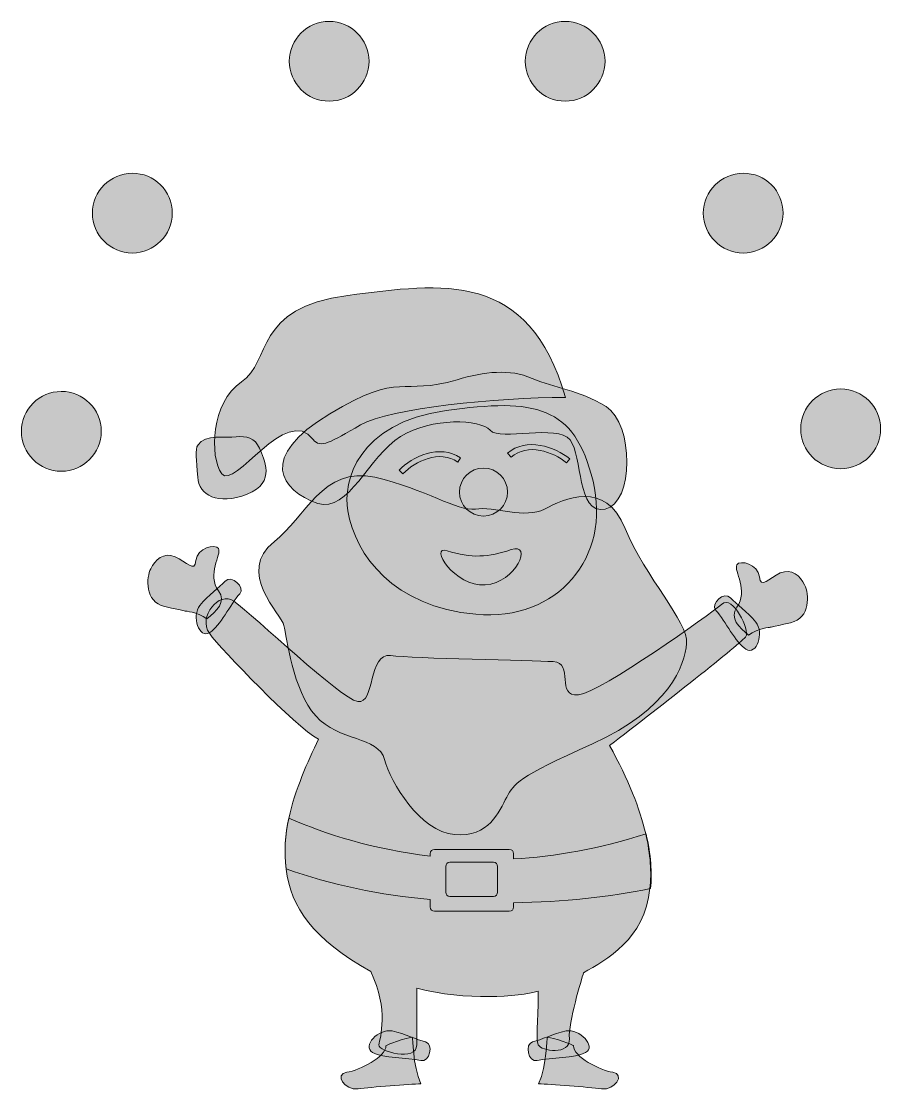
# Model space of a CAD drawing. Header units: inches. Extents: x 1.31 to 4.69, y 0.89 to 5.1.
import ezdxf

# ---------------------------------------------------------------- set-up
doc = ezdxf.new("R2010")
doc.units = ezdxf.units.IN
doc.header["$MEASUREMENT"] = 0
doc.layers.add('Calque 1', color=7, linetype='Continuous')

# ---------------------------------------------------------------- blocks, each defined once
blk = doc.blocks.new('block 5')
at = {"layer": 'Calque 1', "true_color": 0x020203}
h = blk.add_hatch(color=178, dxfattribs=at)
h.dxf.hatch_style = 2
edge = h.paths.add_edge_path()
edge.add_spline(control_points=[(2.7444, 1.0708), (2.7458, 1.0278), (2.6403, 0.9736), (2.5903, 0.9667), (2.5403, 0.9597), (2.5819, 0.8944), (2.6347, 0.9014), (2.6875, 0.9083), (2.8361, 0.9208), (2.8819, 0.9208), (2.8472, 0.9972), (2.8528, 1.1014), (2.8472, 1.1042), (2.7819, 1.0917), (2.7444, 1.0708), (2.7444, 1.0708)], knot_values=[0, 0, 0, 0, 1, 1, 1, 2, 2, 2, 3, 3, 3, 4, 4, 4, 5, 5, 5, 5], degree=3, periodic=1)
h = blk.add_hatch(color=178, dxfattribs=at)
h.dxf.hatch_style = 2
edge = h.paths.add_edge_path()
edge.add_spline(control_points=[(3.4819, 1.0708), (3.4806, 1.0278), (3.5861, 0.9736), (3.6361, 0.9667), (3.6861, 0.9583), (3.6444, 0.8944), (3.5917, 0.9014), (3.5389, 0.9083), (3.3903, 0.9208), (3.3444, 0.9208), (3.3792, 0.9972), (3.3736, 1.1014), (3.3792, 1.1042), (3.4444, 1.0917), (3.4819, 1.0708), (3.4819, 1.0708)], knot_values=[0, 0, 0, 0, 1, 1, 1, 2, 2, 2, 3, 3, 3, 4, 4, 4, 5, 5, 5, 5], degree=3, periodic=1)
at = {"layer": 'Calque 1', "lineweight": 0}
for points in [[(2.7444, 1.0708), (2.7458, 1.0278), (2.6403, 0.9736), (2.5903, 0.9667), (2.5403, 0.9597), (2.5819, 0.8944), (2.6347, 0.9014), (2.6875, 0.9083), (2.8361, 0.9208), (2.8819, 0.9208), (2.8472, 0.9972), (2.8528, 1.1014), (2.8472, 1.1042), (2.7819, 1.0917), (2.7444, 1.0708), (2.7444, 1.0708)], [(3.4819, 1.0708), (3.4806, 1.0278), (3.5861, 0.9736), (3.6361, 0.9667), (3.6861, 0.9583), (3.6444, 0.8944), (3.5917, 0.9014), (3.5389, 0.9083), (3.3903, 0.9208), (3.3444, 0.9208), (3.3792, 0.9972), (3.3736, 1.1014), (3.3792, 1.1042), (3.4444, 1.0917), (3.4819, 1.0708), (3.4819, 1.0708)]]:
    blk.add_open_spline(points, degree=3, knots=[0, 0, 0, 0, 1, 1, 1, 2, 2, 2, 3, 3, 3, 4, 4, 4, 5, 5, 5, 5], dxfattribs=at)
blk = doc.blocks.new('block 6')
at = {"layer": 'Calque 1', "true_color": 0x020203}
h = blk.add_hatch(color=178, dxfattribs=at)
h.dxf.hatch_style = 2
edge = h.paths.add_edge_path()
edge.add_spline(control_points=[(2.0861, 2.8597), (2.0389, 2.9236), (2.0986, 3.0042), (2.0861, 3.0264), (2.0736, 3.0472), (2.0014, 3.0292), (1.9972, 2.9792), (1.9931, 2.9292), (1.9597, 2.975), (1.9153, 2.9944), (1.8708, 3.0139), (1.8361, 2.9819), (1.8194, 2.9472), (1.8028, 2.9139), (1.7944, 2.8167), (1.875, 2.7986), (1.9556, 2.7806), (1.9556, 2.7806), (1.9556, 2.7806), (1.9556, 2.7806), (2, 2.7778), (2.0403, 2.75), (2.0778, 2.7792), (2.1181, 2.8181), (2.0861, 2.8597)], knot_values=[0, 0, 0, 0, 1, 1, 1, 2, 2, 2, 3, 3, 3, 4, 4, 4, 5, 5, 5, 6, 6, 6, 7, 7, 7, 8, 8, 8, 8], degree=3, periodic=1)
h = blk.add_hatch(color=178, dxfattribs=at)
h.dxf.hatch_style = 2
edge = h.paths.add_edge_path()
edge.add_spline(control_points=[(4.1236, 2.7958), (4.1708, 2.8597), (4.1111, 2.9403), (4.1236, 2.9625), (4.1361, 2.9833), (4.2083, 2.9653), (4.2125, 2.9153), (4.2167, 2.8653), (4.25, 2.9111), (4.2944, 2.9306), (4.3389, 2.95), (4.3736, 2.9181), (4.3903, 2.8833), (4.4069, 2.8486), (4.4153, 2.7528), (4.3347, 2.7347), (4.2542, 2.7167), (4.2542, 2.7167), (4.2542, 2.7167), (4.2542, 2.7167), (4.2097, 2.7139), (4.1694, 2.6861), (4.1333, 2.7153), (4.0931, 2.7528), (4.1236, 2.7958)], knot_values=[0, 0, 0, 0, 1, 1, 1, 2, 2, 2, 3, 3, 3, 4, 4, 4, 5, 5, 5, 6, 6, 6, 7, 7, 7, 8, 8, 8, 8], degree=3, periodic=1)
at = {"layer": 'Calque 1', "lineweight": 0}
for points in [[(2.0861, 2.8597), (2.0389, 2.9236), (2.0986, 3.0042), (2.0861, 3.0264), (2.0736, 3.0472), (2.0014, 3.0292), (1.9972, 2.9792), (1.9931, 2.9292), (1.9597, 2.975), (1.9153, 2.9944), (1.8708, 3.0139), (1.8361, 2.9819), (1.8194, 2.9472), (1.8028, 2.9139), (1.7944, 2.8167), (1.875, 2.7986), (1.9556, 2.7806), (1.9556, 2.7806), (1.9556, 2.7806), (1.9556, 2.7806), (2, 2.7778), (2.0403, 2.75), (2.0778, 2.7792), (2.1181, 2.8181), (2.0861, 2.8597)], [(4.1236, 2.7958), (4.1708, 2.8597), (4.1111, 2.9403), (4.1236, 2.9625), (4.1361, 2.9833), (4.2083, 2.9653), (4.2125, 2.9153), (4.2167, 2.8653), (4.25, 2.9111), (4.2944, 2.9306), (4.3389, 2.95), (4.3736, 2.9181), (4.3903, 2.8833), (4.4069, 2.8486), (4.4153, 2.7528), (4.3347, 2.7347), (4.2542, 2.7167), (4.2542, 2.7167), (4.2542, 2.7167), (4.2542, 2.7167), (4.2097, 2.7139), (4.1694, 2.6861), (4.1333, 2.7153), (4.0931, 2.7528), (4.1236, 2.7958)]]:
    blk.add_open_spline(points, degree=3, knots=[0, 0, 0, 0, 1, 1, 1, 2, 2, 2, 3, 3, 3, 4, 4, 4, 5, 5, 5, 6, 6, 6, 7, 7, 7, 8, 8, 8, 8], dxfattribs=at)
blk = doc.blocks.new('block 4')
at = {"layer": 'Calque 1'}
for name in ['block 6', 'block 5']:
    blk.add_blockref(name, (0, 0), dxfattribs=at)
blk = doc.blocks.new('block 8')
at = {"layer": 'Calque 1', "true_color": 0x9f1e29}
h = blk.add_hatch(color=24, dxfattribs=at)
h.dxf.hatch_style = 2
edge = h.paths.add_edge_path()
edge.add_spline(control_points=[(4.1597, 2.6806), (4.1444, 2.6569), (3.8236, 2.4056), (3.6236, 2.2514), (3.6972, 2.1181), (3.7431, 2.0028), (3.7653, 1.9042), (3.7653, 1.9042), (3.7653, 1.9042), (3.7653, 1.9042), (3.7847, 1.8222), (3.7889, 1.7514), (3.7819, 1.6903), (3.7611, 1.4875), (3.6111, 1.4097), (3.5208, 1.3583), (3.5139, 1.3319), (3.4611, 1.1639), (3.4653, 1.0986), (3.4694, 1.0333), (3.3542, 1.0486), (3.3431, 1.075), (3.3319, 1.1014), (3.3431, 1.1667), (3.3431, 1.2861), (3.2667, 1.2625), (3.0597, 1.2472), (2.8653, 1.2972), (2.8653, 1.2972), (2.8653, 1.075), (2.8653, 1.075), (2.8653, 1.0056), (2.7125, 1.0486), (2.7167, 1.075), (2.7208, 1.1014), (2.7569, 1.2111), (2.6847, 1.3625), (2.4583, 1.4903), (2.3708, 1.6153), (2.3514, 1.7653), (2.3431, 1.8333), (2.3486, 1.9), (2.3625, 1.9653), (2.3875, 2.0792), (2.4361, 2.1875), (2.4792, 2.2764), (2.3875, 2.3264), (2.0972, 2.6292), (2.05, 2.6931), (2.0042, 2.7583), (2.0889, 2.8611), (2.1458, 2.8194), (2.2306, 2.7583), (2.5639, 2.4375), (2.6333, 2.425), (2.7028, 2.4139), (2.6736, 2.6167), (2.7625, 2.6056), (2.85, 2.5944), (3.3167, 2.5861), (3.4014, 2.5819), (3.4861, 2.5778), (3.4097, 2.4403), (3.5014, 2.4514), (3.5931, 2.4625), (4.0181, 2.7694), (4.0639, 2.8069), (4.1097, 2.8486), (4.175, 2.7028), (4.1597, 2.6806)], knot_values=[0, 0, 0, 0, 1, 1, 1, 2, 2, 2, 3, 3, 3, 4, 4, 4, 5, 5, 5, 6, 6, 6, 7, 7, 7, 8, 8, 8, 9, 9, 9, 10, 10, 10, 11, 11, 11, 12, 12, 12, 13, 13, 13, 14, 14, 14, 15, 15, 15, 16, 16, 16, 17, 17, 17, 18, 18, 18, 19, 19, 19, 20, 20, 20, 21, 21, 21, 22, 22, 22, 23, 23, 23, 23], degree=3, periodic=1)
at = {"layer": 'Calque 1', "true_color": 0xd79a5d}
h = blk.add_hatch(color=33, dxfattribs=at)
h.dxf.hatch_style = 2
edge = h.paths.add_edge_path()
edge.add_spline(control_points=[(3.7667, 1.9042), (3.5833, 1.8444), (3.4097, 1.8153), (3.2458, 1.8056), (3.2458, 1.8056), (3.2458, 1.8264), (3.2458, 1.8264), (3.2458, 1.8361), (3.2389, 1.8431), (3.2292, 1.8431), (3.2292, 1.8431), (2.9347, 1.8431), (2.9347, 1.8431), (2.925, 1.8431), (2.9181, 1.8361), (2.9181, 1.8264), (2.9181, 1.8264), (2.9181, 1.8167), (2.9181, 1.8167), (2.6958, 1.8431), (2.5056, 1.9028), (2.3625, 1.9667), (2.3486, 1.9014), (2.3431, 1.8333), (2.3514, 1.7667), (2.5292, 1.7028), (2.7236, 1.6639), (2.9181, 1.6458), (2.9181, 1.6458), (2.9181, 1.6167), (2.9181, 1.6167), (2.9181, 1.6069), (2.925, 1.6), (2.9347, 1.6), (2.9347, 1.6), (3.2292, 1.6), (3.2292, 1.6), (3.2389, 1.6), (3.2458, 1.6069), (3.2458, 1.6167), (3.2458, 1.6167), (3.2458, 1.6333), (3.2458, 1.6333), (3.4403, 1.6361), (3.6264, 1.6569), (3.7847, 1.6889), (3.7903, 1.7514), (3.7861, 1.8222), (3.7667, 1.9042)], knot_values=[0, 0, 0, 0, 1, 1, 1, 2, 2, 2, 3, 3, 3, 4, 4, 4, 5, 5, 5, 6, 6, 6, 7, 7, 7, 8, 8, 8, 9, 9, 9, 10, 10, 10, 11, 11, 11, 12, 12, 12, 13, 13, 13, 14, 14, 14, 15, 15, 15, 16, 16, 16, 16], degree=3, periodic=1)
edge = h.paths.add_edge_path()
edge.add_spline(control_points=[(3.1833, 1.675), (3.1833, 1.6653), (3.1764, 1.6583), (3.1667, 1.6583), (3.1667, 1.6583), (2.9958, 1.6583), (2.9958, 1.6583), (2.9861, 1.6583), (2.9792, 1.6653), (2.9792, 1.675), (2.9792, 1.675), (2.9792, 1.7764), (2.9792, 1.7764), (2.9792, 1.7861), (2.9861, 1.7931), (2.9958, 1.7931), (2.9958, 1.7931), (3.1667, 1.7931), (3.1667, 1.7931), (3.1764, 1.7931), (3.1833, 1.7861), (3.1833, 1.7764), (3.1833, 1.7764), (3.1833, 1.675), (3.1833, 1.675)], knot_values=[0, 0, 0, 0, 1, 1, 1, 2, 2, 2, 3, 3, 3, 4, 4, 4, 5, 5, 5, 6, 6, 6, 7, 7, 7, 8, 8, 8, 8], degree=3, periodic=1)
at = {"layer": 'Calque 1', "lineweight": 0}
for points, knots in [([(4.1597, 2.6806), (4.1444, 2.6569), (3.8236, 2.4056), (3.6236, 2.2514), (3.6972, 2.1181), (3.7431, 2.0028), (3.7653, 1.9042), (3.7653, 1.9042), (3.7653, 1.9042), (3.7653, 1.9042), (3.7847, 1.8222), (3.7889, 1.7514), (3.7819, 1.6903), (3.7611, 1.4875), (3.6111, 1.4097), (3.5208, 1.3583), (3.5139, 1.3319), (3.4611, 1.1639), (3.4653, 1.0986), (3.4694, 1.0333), (3.3542, 1.0486), (3.3431, 1.075), (3.3319, 1.1014), (3.3431, 1.1667), (3.3431, 1.2861), (3.2667, 1.2625), (3.0597, 1.2472), (2.8653, 1.2972), (2.8653, 1.2972), (2.8653, 1.075), (2.8653, 1.075), (2.8653, 1.0056), (2.7125, 1.0486), (2.7167, 1.075), (2.7208, 1.1014), (2.7569, 1.2111), (2.6847, 1.3625), (2.4583, 1.4903), (2.3708, 1.6153), (2.3514, 1.7653), (2.3431, 1.8333), (2.3486, 1.9), (2.3625, 1.9653), (2.3875, 2.0792), (2.4361, 2.1875), (2.4792, 2.2764), (2.3875, 2.3264), (2.0972, 2.6292), (2.05, 2.6931), (2.0042, 2.7583), (2.0889, 2.8611), (2.1458, 2.8194), (2.2306, 2.7583), (2.5639, 2.4375), (2.6333, 2.425), (2.7028, 2.4139), (2.6736, 2.6167), (2.7625, 2.6056), (2.85, 2.5944), (3.3167, 2.5861), (3.4014, 2.5819), (3.4861, 2.5778), (3.4097, 2.4403), (3.5014, 2.4514), (3.5931, 2.4625), (4.0181, 2.7694), (4.0639, 2.8069), (4.1097, 2.8486), (4.175, 2.7028), (4.1597, 2.6806)], [0, 0, 0, 0, 1, 1, 1, 2, 2, 2, 3, 3, 3, 4, 4, 4, 5, 5, 5, 6, 6, 6, 7, 7, 7, 8, 8, 8, 9, 9, 9, 10, 10, 10, 11, 11, 11, 12, 12, 12, 13, 13, 13, 14, 14, 14, 15, 15, 15, 16, 16, 16, 17, 17, 17, 18, 18, 18, 19, 19, 19, 20, 20, 20, 21, 21, 21, 22, 22, 22, 23, 23, 23, 23]), ([(3.7667, 1.9042), (3.5833, 1.8444), (3.4097, 1.8153), (3.2458, 1.8056), (3.2458, 1.8056), (3.2458, 1.8264), (3.2458, 1.8264), (3.2458, 1.8361), (3.2389, 1.8431), (3.2292, 1.8431), (3.2292, 1.8431), (2.9347, 1.8431), (2.9347, 1.8431), (2.925, 1.8431), (2.9181, 1.8361), (2.9181, 1.8264), (2.9181, 1.8264), (2.9181, 1.8167), (2.9181, 1.8167), (2.6958, 1.8431), (2.5056, 1.9028), (2.3625, 1.9667), (2.3486, 1.9014), (2.3431, 1.8333), (2.3514, 1.7667), (2.5292, 1.7028), (2.7236, 1.6639), (2.9181, 1.6458), (2.9181, 1.6458), (2.9181, 1.6167), (2.9181, 1.6167), (2.9181, 1.6069), (2.925, 1.6), (2.9347, 1.6), (2.9347, 1.6), (3.2292, 1.6), (3.2292, 1.6), (3.2389, 1.6), (3.2458, 1.6069), (3.2458, 1.6167), (3.2458, 1.6167), (3.2458, 1.6333), (3.2458, 1.6333), (3.4403, 1.6361), (3.6264, 1.6569), (3.7847, 1.6889), (3.7903, 1.7514), (3.7861, 1.8222), (3.7667, 1.9042)], [0, 0, 0, 0, 1, 1, 1, 2, 2, 2, 3, 3, 3, 4, 4, 4, 5, 5, 5, 6, 6, 6, 7, 7, 7, 8, 8, 8, 9, 9, 9, 10, 10, 10, 11, 11, 11, 12, 12, 12, 13, 13, 13, 14, 14, 14, 15, 15, 15, 16, 16, 16, 16]), ([(3.1833, 1.675), (3.1833, 1.6653), (3.1764, 1.6583), (3.1667, 1.6583), (3.1667, 1.6583), (2.9958, 1.6583), (2.9958, 1.6583), (2.9861, 1.6583), (2.9792, 1.6653), (2.9792, 1.675), (2.9792, 1.675), (2.9792, 1.7764), (2.9792, 1.7764), (2.9792, 1.7861), (2.9861, 1.7931), (2.9958, 1.7931), (2.9958, 1.7931), (3.1667, 1.7931), (3.1667, 1.7931), (3.1764, 1.7931), (3.1833, 1.7861), (3.1833, 1.7764), (3.1833, 1.7764), (3.1833, 1.675), (3.1833, 1.675)], [0, 0, 0, 0, 1, 1, 1, 2, 2, 2, 3, 3, 3, 4, 4, 4, 5, 5, 5, 6, 6, 6, 7, 7, 7, 8, 8, 8, 8])]:
    blk.add_open_spline(points, degree=3, knots=knots, dxfattribs=at)
blk = doc.blocks.new('block 9')
at = {"layer": 'Calque 1', "true_color": 0xe7e6e6}
h = blk.add_hatch(color=254, dxfattribs=at)
h.dxf.hatch_style = 2
edge = h.paths.add_edge_path()
edge.add_spline(control_points=[(2.8819, 1.0125), (2.8264, 1.025), (2.7347, 1.0208), (2.6917, 1.0444), (2.6486, 1.0694), (2.7153, 1.1389), (2.7681, 1.1292), (2.8208, 1.1181), (2.8653, 1.0944), (2.9, 1.0861), (2.9333, 1.0778), (2.9153, 1.0042), (2.8819, 1.0125)], knot_values=[0, 0, 0, 0, 1, 1, 1, 2, 2, 2, 3, 3, 3, 4, 4, 4, 4], degree=3, periodic=1)
h = blk.add_hatch(color=254, dxfattribs=at)
h.dxf.hatch_style = 2
edge = h.paths.add_edge_path()
edge.add_spline(control_points=[(3.3389, 1.0125), (3.3944, 1.025), (3.4861, 1.0208), (3.5292, 1.0444), (3.5722, 1.0681), (3.5056, 1.1389), (3.4528, 1.1292), (3.4, 1.1181), (3.3556, 1.0944), (3.3208, 1.0861), (3.2875, 1.0778), (3.3042, 1.0042), (3.3389, 1.0125)], knot_values=[0, 0, 0, 0, 1, 1, 1, 2, 2, 2, 3, 3, 3, 4, 4, 4, 4], degree=3, periodic=1)
at = {"layer": 'Calque 1', "lineweight": 0}
for points in [[(2.8819, 1.0125), (2.8264, 1.025), (2.7347, 1.0208), (2.6917, 1.0444), (2.6486, 1.0694), (2.7153, 1.1389), (2.7681, 1.1292), (2.8208, 1.1181), (2.8653, 1.0944), (2.9, 1.0861), (2.9333, 1.0778), (2.9153, 1.0042), (2.8819, 1.0125)], [(3.3389, 1.0125), (3.3944, 1.025), (3.4861, 1.0208), (3.5292, 1.0444), (3.5722, 1.0681), (3.5056, 1.1389), (3.4528, 1.1292), (3.4, 1.1181), (3.3556, 1.0944), (3.3208, 1.0861), (3.2875, 1.0778), (3.3042, 1.0042), (3.3389, 1.0125)]]:
    blk.add_open_spline(points, degree=3, knots=[0, 0, 0, 0, 1, 1, 1, 2, 2, 2, 3, 3, 3, 4, 4, 4, 4], dxfattribs=at)
blk = doc.blocks.new('block 10')
at = {"layer": 'Calque 1', "true_color": 0xe7e6e6}
h = blk.add_hatch(color=254, dxfattribs=at)
h.dxf.hatch_style = 2
edge = h.paths.add_edge_path()
edge.add_spline(control_points=[(2.1694, 2.8486), (2.1319, 2.8056), (2.0931, 2.7222), (2.0514, 2.6958), (2.0097, 2.6694), (1.9792, 2.7611), (2.0125, 2.8028), (2.0472, 2.8444), (2.0889, 2.8722), (2.1125, 2.8986), (2.1361, 2.925), (2.1931, 2.875), (2.1694, 2.8486)], knot_values=[0, 0, 0, 0, 1, 1, 1, 2, 2, 2, 3, 3, 3, 4, 4, 4, 4], degree=3, periodic=1)
h = blk.add_hatch(color=254, dxfattribs=at)
h.dxf.hatch_style = 2
edge = h.paths.add_edge_path()
edge.add_spline(control_points=[(4.0417, 2.7833), (4.0792, 2.7403), (4.1181, 2.6569), (4.1597, 2.6306), (4.2014, 2.6042), (4.2319, 2.6958), (4.1986, 2.7375), (4.1639, 2.7792), (4.1222, 2.8069), (4.0986, 2.8333), (4.075, 2.8597), (4.0181, 2.8111), (4.0417, 2.7833)], knot_values=[0, 0, 0, 0, 1, 1, 1, 2, 2, 2, 3, 3, 3, 4, 4, 4, 4], degree=3, periodic=1)
at = {"layer": 'Calque 1', "lineweight": 0}
for points in [[(2.1694, 2.8486), (2.1319, 2.8056), (2.0931, 2.7222), (2.0514, 2.6958), (2.0097, 2.6694), (1.9792, 2.7611), (2.0125, 2.8028), (2.0472, 2.8444), (2.0889, 2.8722), (2.1125, 2.8986), (2.1361, 2.925), (2.1931, 2.875), (2.1694, 2.8486)], [(4.0417, 2.7833), (4.0792, 2.7403), (4.1181, 2.6569), (4.1597, 2.6306), (4.2014, 2.6042), (4.2319, 2.6958), (4.1986, 2.7375), (4.1639, 2.7792), (4.1222, 2.8069), (4.0986, 2.8333), (4.075, 2.8597), (4.0181, 2.8111), (4.0417, 2.7833)]]:
    blk.add_open_spline(points, degree=3, knots=[0, 0, 0, 0, 1, 1, 1, 2, 2, 2, 3, 3, 3, 4, 4, 4, 4], dxfattribs=at)
blk = doc.blocks.new('block 7')
at = {"layer": 'Calque 1'}
for name in ['block 10', 'block 8', 'block 9']:
    blk.add_blockref(name, (0, 0), dxfattribs=at)
blk = doc.blocks.new('block 15')
at = {"layer": 'Calque 1', "true_color": 0x020203}
h = blk.add_hatch(color=178, dxfattribs=at)
h.dxf.hatch_style = 2
edge = h.paths.add_edge_path()
edge.add_spline(control_points=[(2.8111, 3.3208), (2.8111, 3.3208), (2.7958, 3.3347), (2.7958, 3.3347), (2.8472, 3.3889), (2.9569, 3.4389), (3.0375, 3.3833), (3.0375, 3.3833), (3.0264, 3.3667), (3.0264, 3.3667), (2.9556, 3.4167), (2.8583, 3.3694), (2.8111, 3.3208)], knot_values=[0, 0, 0, 0, 1, 1, 1, 2, 2, 2, 3, 3, 3, 4, 4, 4, 4], degree=3, periodic=1)
at = {"layer": 'Calque 1', "lineweight": 0}
blk.add_open_spline([(2.8111, 3.3208), (2.8111, 3.3208), (2.7958, 3.3347), (2.7958, 3.3347), (2.8472, 3.3889), (2.9569, 3.4389), (3.0375, 3.3833), (3.0375, 3.3833), (3.0264, 3.3667), (3.0264, 3.3667), (2.9556, 3.4167), (2.8583, 3.3694), (2.8111, 3.3208)], degree=3, knots=[0, 0, 0, 0, 1, 1, 1, 2, 2, 2, 3, 3, 3, 4, 4, 4, 4], dxfattribs=at)
blk = doc.blocks.new('block 16')
at = {"layer": 'Calque 1', "true_color": 0x020203}
h = blk.add_hatch(color=178, dxfattribs=at)
h.dxf.hatch_style = 2
edge = h.paths.add_edge_path()
edge.add_spline(control_points=[(3.4542, 3.3639), (3.4028, 3.4069), (3.3014, 3.4431), (3.2361, 3.3861), (3.2361, 3.3861), (3.2222, 3.4014), (3.2222, 3.4014), (3.2958, 3.4653), (3.4097, 3.4278), (3.4667, 3.3792), (3.4667, 3.3792), (3.4542, 3.3639), (3.4542, 3.3639)], knot_values=[0, 0, 0, 0, 1, 1, 1, 2, 2, 2, 3, 3, 3, 4, 4, 4, 4], degree=3, periodic=1)
at = {"layer": 'Calque 1', "lineweight": 0}
blk.add_open_spline([(3.4542, 3.3639), (3.4028, 3.4069), (3.3014, 3.4431), (3.2361, 3.3861), (3.2361, 3.3861), (3.2222, 3.4014), (3.2222, 3.4014), (3.2958, 3.4653), (3.4097, 3.4278), (3.4667, 3.3792), (3.4667, 3.3792), (3.4542, 3.3639), (3.4542, 3.3639)], degree=3, knots=[0, 0, 0, 0, 1, 1, 1, 2, 2, 2, 3, 3, 3, 4, 4, 4, 4], dxfattribs=at)
blk = doc.blocks.new('block 14')
at = {"layer": 'Calque 1'}
for name in ['block 16', 'block 15']:
    blk.add_blockref(name, (0, 0), dxfattribs=at)
blk = doc.blocks.new('block 13')
at = {"layer": 'Calque 1', "true_color": 0xf3d4aa}
h = blk.add_hatch(color=41, dxfattribs=at)
h.dxf.hatch_style = 2
edge = h.paths.add_edge_path()
edge.add_spline(control_points=[(3.1278, 3.3431), (3.1799, 3.3431), (3.2222, 3.3008), (3.2222, 3.2486), (3.2222, 3.1965), (3.1799, 3.1542), (3.1278, 3.1542), (3.0756, 3.1542), (3.0333, 3.1965), (3.0333, 3.2486), (3.0333, 3.3008), (3.0756, 3.3431), (3.1278, 3.3431)], knot_values=[0, 0, 0, 0, 1, 1, 1, 2, 2, 2, 3, 3, 3, 4, 4, 4, 4], degree=3, periodic=1)
at = {"layer": 'Calque 1', "true_color": 0x020203}
h = blk.add_hatch(color=178, dxfattribs=at)
h.dxf.hatch_style = 2
edge = h.paths.add_edge_path()
edge.add_spline(control_points=[(2.9847, 3.0181), (3.0792, 2.9875), (3.1486, 2.9917), (3.2361, 3.0222), (3.3236, 3.0528), (3.2556, 2.8917), (3.1347, 2.8833), (3.0139, 2.8736), (2.9111, 3.0417), (2.9847, 3.0181)], knot_values=[0, 0, 0, 0, 1, 1, 1, 2, 2, 2, 3, 3, 3, 3], degree=3, periodic=1)
at = {"layer": 'Calque 1', "lineweight": 0}
for points, knots in [([(3.1278, 3.3431), (3.1799, 3.3431), (3.2222, 3.3008), (3.2222, 3.2486), (3.2222, 3.1965), (3.1799, 3.1542), (3.1278, 3.1542), (3.0756, 3.1542), (3.0333, 3.1965), (3.0333, 3.2486), (3.0333, 3.3008), (3.0756, 3.3431), (3.1278, 3.3431)], [0, 0, 0, 0, 1, 1, 1, 2, 2, 2, 3, 3, 3, 4, 4, 4, 4]), ([(2.9847, 3.0181), (3.0792, 2.9875), (3.1486, 2.9917), (3.2361, 3.0222), (3.3236, 3.0528), (3.2556, 2.8917), (3.1347, 2.8833), (3.0139, 2.8736), (2.9111, 3.0417), (2.9847, 3.0181)], [0, 0, 0, 0, 1, 1, 1, 2, 2, 2, 3, 3, 3, 3])]:
    blk.add_open_spline(points, degree=3, knots=knots, dxfattribs=at)
at = {"layer": 'Calque 1'}
blk.add_blockref('block 14', (0, 0), dxfattribs=at)
blk = doc.blocks.new('block 12')
at = {"layer": 'Calque 1', "true_color": 0xf2f2f2}
h = blk.add_hatch(color=7, dxfattribs=at)
h.dxf.hatch_style = 2
edge = h.paths.add_edge_path()
edge.add_spline(control_points=[(2.3056, 3.0542), (2.425, 3.1458), (2.4972, 3.3528), (2.7, 3.3069), (2.9028, 3.2611), (3.025, 3.1708), (3.0958, 3.1819), (3.1681, 3.1931), (3.2931, 3.1417), (3.3681, 3.1819), (3.4431, 3.2222), (3.6069, 3.2986), (3.6847, 3.1056), (3.7639, 2.9125), (3.9333, 2.7389), (3.9264, 2.6528), (3.9194, 2.5681), (3.8583, 2.3944), (3.5569, 2.2583), (3.2556, 2.1236), (3.25, 2.1042), (3.2194, 2.0486), (3.1889, 1.9931), (3.15, 1.8889), (3.0139, 1.9014), (2.8778, 1.9139), (2.7625, 2.1069), (2.7389, 2.1972), (2.7153, 2.2875), (2.5583, 2.2681), (2.4681, 2.3681), (2.3778, 2.4681), (2.3542, 2.6806), (2.3431, 2.7236), (2.3347, 2.7681), (2.1514, 2.9347), (2.3056, 3.0542)], knot_values=[0, 0, 0, 0, 1, 1, 1, 2, 2, 2, 3, 3, 3, 4, 4, 4, 5, 5, 5, 6, 6, 6, 7, 7, 7, 8, 8, 8, 9, 9, 9, 10, 10, 10, 11, 11, 11, 12, 12, 12, 12], degree=3, periodic=1)
at = {"layer": 'Calque 1', "lineweight": 0}
blk.add_open_spline([(2.3056, 3.0542), (2.425, 3.1458), (2.4972, 3.3528), (2.7, 3.3069), (2.9028, 3.2611), (3.025, 3.1708), (3.0958, 3.1819), (3.1681, 3.1931), (3.2931, 3.1417), (3.3681, 3.1819), (3.4431, 3.2222), (3.6069, 3.2986), (3.6847, 3.1056), (3.7639, 2.9125), (3.9333, 2.7389), (3.9264, 2.6528), (3.9194, 2.5681), (3.8583, 2.3944), (3.5569, 2.2583), (3.2556, 2.1236), (3.25, 2.1042), (3.2194, 2.0486), (3.1889, 1.9931), (3.15, 1.8889), (3.0139, 1.9014), (2.8778, 1.9139), (2.7625, 2.1069), (2.7389, 2.1972), (2.7153, 2.2875), (2.5583, 2.2681), (2.4681, 2.3681), (2.3778, 2.4681), (2.3542, 2.6806), (2.3431, 2.7236), (2.3347, 2.7681), (2.1514, 2.9347), (2.3056, 3.0542)], degree=3, knots=[0, 0, 0, 0, 1, 1, 1, 2, 2, 2, 3, 3, 3, 4, 4, 4, 5, 5, 5, 6, 6, 6, 7, 7, 7, 8, 8, 8, 9, 9, 9, 10, 10, 10, 11, 11, 11, 12, 12, 12, 12], dxfattribs=at)
at = {"layer": 'Calque 1'}
blk.add_blockref('block 13', (0, 0), dxfattribs=at)
blk = doc.blocks.new('block 11')
at = {"layer": 'Calque 1', "true_color": 0xf3e4d4}
h = blk.add_hatch(color=254, dxfattribs=at)
h.dxf.hatch_style = 2
edge = h.paths.add_edge_path()
edge.add_spline(control_points=[(2.5944, 3.175), (2.575, 3.2889), (2.6306, 3.5208), (2.9806, 3.5694), (3.3306, 3.6181), (3.4861, 3.5903), (3.5583, 3.2917), (3.6306, 2.9931), (3.4208, 2.7389), (3.0972, 2.7681), (2.7736, 2.7972), (2.6236, 3), (2.5944, 3.175)], knot_values=[0, 0, 0, 0, 1, 1, 1, 2, 2, 2, 3, 3, 3, 4, 4, 4, 4], degree=3, periodic=1)
at = {"layer": 'Calque 1', "lineweight": 0}
blk.add_open_spline([(2.5944, 3.175), (2.575, 3.2889), (2.6306, 3.5208), (2.9806, 3.5694), (3.3306, 3.6181), (3.4861, 3.5903), (3.5583, 3.2917), (3.6306, 2.9931), (3.4208, 2.7389), (3.0972, 2.7681), (2.7736, 2.7972), (2.6236, 3), (2.5944, 3.175)], degree=3, knots=[0, 0, 0, 0, 1, 1, 1, 2, 2, 2, 3, 3, 3, 4, 4, 4, 4], dxfattribs=at)
at = {"layer": 'Calque 1'}
blk.add_blockref('block 12', (0, 0), dxfattribs=at)
blk = doc.blocks.new('block 17')
at = {"layer": 'Calque 1', "true_color": 0x9f1e29}
h = blk.add_hatch(color=24, dxfattribs=at)
h.dxf.hatch_style = 2
edge = h.paths.add_edge_path()
edge.add_spline(control_points=[(2.4583, 3.4556), (2.3528, 3.5972), (2.1472, 3.2542), (2.0986, 3.3208), (2.05, 3.3875), (2.0569, 3.6028), (2.1764, 3.6819), (2.2958, 3.7611), (2.2222, 3.975), (2.5944, 4.0222), (2.9681, 4.0708), (3.3056, 4.1222), (3.45, 3.6208), (3.1792, 3.6208), (2.7611, 3.5792), (2.6444, 3.5125), (2.5264, 3.4458), (2.4861, 3.4181), (2.4583, 3.4556)], knot_values=[0, 0, 0, 0, 1, 1, 1, 2, 2, 2, 3, 3, 3, 4, 4, 4, 5, 5, 5, 6, 6, 6, 6], degree=3, periodic=1)
at = {"layer": 'Calque 1', "true_color": 0xe7e6e6}
h = blk.add_hatch(color=254, dxfattribs=at)
h.dxf.hatch_style = 2
edge = h.paths.add_edge_path()
edge.add_spline(control_points=[(2.4764, 3.2042), (2.3292, 3.2556), (2.2389, 3.3847), (2.5236, 3.5569), (2.8083, 3.7278), (2.8014, 3.625), (3.0236, 3.6903), (3.1319, 3.7222), (3.2306, 3.7347), (3.3194, 3.6958), (3.4083, 3.6569), (3.5, 3.6528), (3.6097, 3.5847), (3.7194, 3.5167), (3.7194, 3.2042), (3.6056, 3.1819), (3.4917, 3.1597), (3.5194, 3.3903), (3.4681, 3.4542), (3.4167, 3.5181), (3.1944, 3.4472), (3.1542, 3.4917), (3.1139, 3.5361), (2.9264, 3.5431), (2.8014, 3.4667), (2.6778, 3.3917), (2.5958, 3.1639), (2.4764, 3.2042)], knot_values=[0, 0, 0, 0, 1, 1, 1, 2, 2, 2, 3, 3, 3, 4, 4, 4, 5, 5, 5, 6, 6, 6, 7, 7, 7, 8, 8, 8, 9, 9, 9, 9], degree=3, periodic=1)
h = blk.add_hatch(color=254, dxfattribs=at)
h.dxf.hatch_style = 2
edge = h.paths.add_edge_path()
edge.add_spline(control_points=[(2.0056, 3.4347), (2.0333, 3.4778), (2.1153, 3.4597), (2.1556, 3.4653), (2.1958, 3.4708), (2.2292, 3.4625), (2.2472, 3.4208), (2.2639, 3.3806), (2.3153, 3.2861), (2.1986, 3.2403), (2.0833, 3.1958), (2.0083, 3.2361), (2.0042, 3.3069), (2, 3.3778), (1.9917, 3.4139), (2.0056, 3.4347)], knot_values=[0, 0, 0, 0, 1, 1, 1, 2, 2, 2, 3, 3, 3, 4, 4, 4, 5, 5, 5, 5], degree=3, periodic=1)
at = {"layer": 'Calque 1', "lineweight": 0}
for points, knots in [([(2.4583, 3.4556), (2.3528, 3.5972), (2.1472, 3.2542), (2.0986, 3.3208), (2.05, 3.3875), (2.0569, 3.6028), (2.1764, 3.6819), (2.2958, 3.7611), (2.2222, 3.975), (2.5944, 4.0222), (2.9681, 4.0708), (3.3056, 4.1222), (3.45, 3.6208), (3.1792, 3.6208), (2.7611, 3.5792), (2.6444, 3.5125), (2.5264, 3.4458), (2.4861, 3.4181), (2.4583, 3.4556)], [0, 0, 0, 0, 1, 1, 1, 2, 2, 2, 3, 3, 3, 4, 4, 4, 5, 5, 5, 6, 6, 6, 6]), ([(2.4764, 3.2042), (2.3292, 3.2556), (2.2389, 3.3847), (2.5236, 3.5569), (2.8083, 3.7278), (2.8014, 3.625), (3.0236, 3.6903), (3.1319, 3.7222), (3.2306, 3.7347), (3.3194, 3.6958), (3.4083, 3.6569), (3.5, 3.6528), (3.6097, 3.5847), (3.7194, 3.5167), (3.7194, 3.2042), (3.6056, 3.1819), (3.4917, 3.1597), (3.5194, 3.3903), (3.4681, 3.4542), (3.4167, 3.5181), (3.1944, 3.4472), (3.1542, 3.4917), (3.1139, 3.5361), (2.9264, 3.5431), (2.8014, 3.4667), (2.6778, 3.3917), (2.5958, 3.1639), (2.4764, 3.2042)], [0, 0, 0, 0, 1, 1, 1, 2, 2, 2, 3, 3, 3, 4, 4, 4, 5, 5, 5, 6, 6, 6, 7, 7, 7, 8, 8, 8, 9, 9, 9, 9]), ([(2.0056, 3.4347), (2.0333, 3.4778), (2.1153, 3.4597), (2.1556, 3.4653), (2.1958, 3.4708), (2.2292, 3.4625), (2.2472, 3.4208), (2.2639, 3.3806), (2.3153, 3.2861), (2.1986, 3.2403), (2.0833, 3.1958), (2.0083, 3.2361), (2.0042, 3.3069), (2, 3.3778), (1.9917, 3.4139), (2.0056, 3.4347)], [0, 0, 0, 0, 1, 1, 1, 2, 2, 2, 3, 3, 3, 4, 4, 4, 5, 5, 5, 5])]:
    blk.add_open_spline(points, degree=3, knots=knots, dxfattribs=at)
blk = doc.blocks.new('block 3')
at = {"layer": 'Calque 1'}
for name in ['block 17', 'block 11', 'block 4', 'block 7']:
    blk.add_blockref(name, (0, 0), dxfattribs=at)
blk = doc.blocks.new('block 18')
at = {"layer": 'Calque 1', "true_color": 0xf2f2f2}
h = blk.add_hatch(color=7, dxfattribs=at)
h.dxf.hatch_style = 2
edge = h.paths.add_edge_path()
edge.add_spline(control_points=[(2.5208, 5.1), (2.4347, 5.1), (2.3639, 5.0292), (2.3639, 4.9431), (2.3639, 4.8569), (2.4347, 4.7861), (2.5208, 4.7861), (2.6069, 4.7861), (2.6778, 4.8569), (2.6778, 4.9431), (2.6778, 5.0292), (2.6069, 5.1), (2.5208, 5.1)], knot_values=[0, 0, 0, 0, 1, 1, 1, 2, 2, 2, 3, 3, 3, 4, 4, 4, 4], degree=3, periodic=1)
h = blk.add_hatch(color=7, dxfattribs=at)
h.dxf.hatch_style = 2
edge = h.paths.add_edge_path()
edge.add_spline(control_points=[(3.4486, 5.1), (3.3625, 5.1), (3.2917, 5.0292), (3.2917, 4.9431), (3.2917, 4.8569), (3.3625, 4.7861), (3.4486, 4.7861), (3.5347, 4.7861), (3.6056, 4.8569), (3.6056, 4.9431), (3.6056, 5.0292), (3.5347, 5.1), (3.4486, 5.1)], knot_values=[0, 0, 0, 0, 1, 1, 1, 2, 2, 2, 3, 3, 3, 4, 4, 4, 4], degree=3, periodic=1)
h = blk.add_hatch(color=7, dxfattribs=at)
h.dxf.hatch_style = 2
edge = h.paths.add_edge_path()
edge.add_spline(control_points=[(1.7472, 4.5028), (1.6611, 4.5028), (1.5903, 4.4319), (1.5903, 4.3458), (1.5903, 4.2597), (1.6611, 4.1889), (1.7472, 4.1889), (1.8333, 4.1889), (1.9042, 4.2597), (1.9042, 4.3458), (1.9042, 4.4333), (1.8333, 4.5028), (1.7472, 4.5028)], knot_values=[0, 0, 0, 0, 1, 1, 1, 2, 2, 2, 3, 3, 3, 4, 4, 4, 4], degree=3, periodic=1)
h = blk.add_hatch(color=7, dxfattribs=at)
h.dxf.hatch_style = 2
edge = h.paths.add_edge_path()
edge.add_spline(control_points=[(4.1486, 4.5028), (4.0625, 4.5028), (3.9917, 4.4319), (3.9917, 4.3458), (3.9917, 4.2597), (4.0625, 4.1889), (4.1486, 4.1889), (4.2347, 4.1889), (4.3056, 4.2597), (4.3056, 4.3458), (4.3056, 4.4333), (4.2361, 4.5028), (4.1486, 4.5028)], knot_values=[0, 0, 0, 0, 1, 1, 1, 2, 2, 2, 3, 3, 3, 4, 4, 4, 4], degree=3, periodic=1)
h = blk.add_hatch(color=7, dxfattribs=at)
h.dxf.hatch_style = 2
edge = h.paths.add_edge_path()
edge.add_spline(control_points=[(1.4681, 3.6444), (1.3819, 3.6444), (1.3111, 3.5736), (1.3111, 3.4875), (1.3111, 3.4014), (1.3819, 3.3306), (1.4681, 3.3306), (1.5542, 3.3306), (1.625, 3.4014), (1.625, 3.4875), (1.625, 3.575), (1.5542, 3.6444), (1.4681, 3.6444)], knot_values=[0, 0, 0, 0, 1, 1, 1, 2, 2, 2, 3, 3, 3, 4, 4, 4, 4], degree=3, periodic=1)
h = blk.add_hatch(color=7, dxfattribs=at)
h.dxf.hatch_style = 2
edge = h.paths.add_edge_path()
edge.add_spline(control_points=[(4.5319, 3.6542), (4.6186, 3.6542), (4.6889, 3.5839), (4.6889, 3.4972), (4.6889, 3.4105), (4.6186, 3.3403), (4.5319, 3.3403), (4.4453, 3.3403), (4.375, 3.4105), (4.375, 3.4972), (4.375, 3.5839), (4.4453, 3.6542), (4.5319, 3.6542)], knot_values=[0, 0, 0, 0, 1, 1, 1, 2, 2, 2, 3, 3, 3, 4, 4, 4, 4], degree=3, periodic=1)
at = {"layer": 'Calque 1', "lineweight": 0}
for points in [[(2.5208, 5.1), (2.4347, 5.1), (2.3639, 5.0292), (2.3639, 4.9431), (2.3639, 4.8569), (2.4347, 4.7861), (2.5208, 4.7861), (2.6069, 4.7861), (2.6778, 4.8569), (2.6778, 4.9431), (2.6778, 5.0292), (2.6069, 5.1), (2.5208, 5.1)], [(3.4486, 5.1), (3.3625, 5.1), (3.2917, 5.0292), (3.2917, 4.9431), (3.2917, 4.8569), (3.3625, 4.7861), (3.4486, 4.7861), (3.5347, 4.7861), (3.6056, 4.8569), (3.6056, 4.9431), (3.6056, 5.0292), (3.5347, 5.1), (3.4486, 5.1)], [(1.7472, 4.5028), (1.6611, 4.5028), (1.5903, 4.4319), (1.5903, 4.3458), (1.5903, 4.2597), (1.6611, 4.1889), (1.7472, 4.1889), (1.8333, 4.1889), (1.9042, 4.2597), (1.9042, 4.3458), (1.9042, 4.4333), (1.8333, 4.5028), (1.7472, 4.5028)], [(4.1486, 4.5028), (4.0625, 4.5028), (3.9917, 4.4319), (3.9917, 4.3458), (3.9917, 4.2597), (4.0625, 4.1889), (4.1486, 4.1889), (4.2347, 4.1889), (4.3056, 4.2597), (4.3056, 4.3458), (4.3056, 4.4333), (4.2361, 4.5028), (4.1486, 4.5028)], [(1.4681, 3.6444), (1.3819, 3.6444), (1.3111, 3.5736), (1.3111, 3.4875), (1.3111, 3.4014), (1.3819, 3.3306), (1.4681, 3.3306), (1.5542, 3.3306), (1.625, 3.4014), (1.625, 3.4875), (1.625, 3.575), (1.5542, 3.6444), (1.4681, 3.6444)], [(4.5319, 3.6542), (4.6186, 3.6542), (4.6889, 3.5839), (4.6889, 3.4972), (4.6889, 3.4105), (4.6186, 3.3403), (4.5319, 3.3403), (4.4453, 3.3403), (4.375, 3.4105), (4.375, 3.4972), (4.375, 3.5839), (4.4453, 3.6542), (4.5319, 3.6542)]]:
    blk.add_open_spline(points, degree=3, knots=[0, 0, 0, 0, 1, 1, 1, 2, 2, 2, 3, 3, 3, 4, 4, 4, 4], dxfattribs=at)
blk = doc.blocks.new('block 2')
at = {"layer": 'Calque 1'}
for name in ['block 18', 'block 3']:
    blk.add_blockref(name, (0, 0), dxfattribs=at)

msp = doc.modelspace()

# ---------------------------------------------------------------- block references
at = {"layer": 'Calque 1'}
msp.add_blockref('block 2', (0, 0), dxfattribs=at)

doc.saveas('drawing.dxf')
